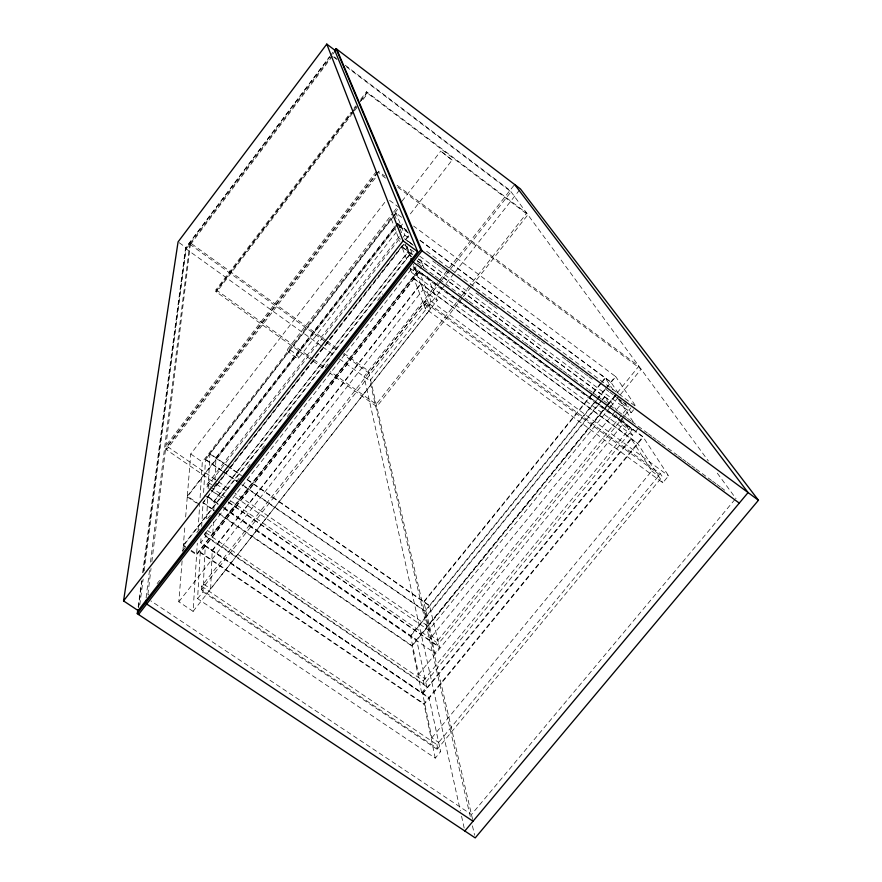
<?xml version="1.0" encoding="UTF-8"?>
<svg xmlns="http://www.w3.org/2000/svg" width="882" height="882" viewBox="0 0 882 882"><rect width="100%" height="100%" fill="white"/><g stroke="black" fill="none" stroke-linecap="round" stroke-linejoin="round"><path stroke-width="0.66" stroke-dasharray="4.41 3.31" d="M452.113 160.039L440.746 151.087L452.113 160.039L409.094 215.55M210.666 588.856L212.22 550.324L420.802 283.552L430.625 308.711L210.666 588.856L203.378 583.95M207.226 530.391L212.871 534.227L213.367 521.89M213.808 510.932L214.216 500.888L408.256 251.403L410.339 256.728M215.054 480.04L215.947 457.747L397.352 223.455M197.601 598.669L202.981 591.811L205.297 545.627L429.027 697.552L440.636 751.629L435.256 758.145L197.601 598.669L200.236 552.11L419.259 271.568L642.923 436.7L668.567 475.839L662.834 482.774L425.267 308.468L413.89 278.458L637.554 443.249L662.834 482.774M223.653 507.37L416.613 639.737L426.701 686.703L421.695 692.811L200.765 542.794L205.76 536.399L206.035 530.953M206.653 518.715L207.766 496.467L217.986 503.468M208.174 488.441L209.916 453.568L226.895 465.321M201.416 589.705L201.603 586.221L425.223 300.938L660.42 473.755L662.338 476.721L437.748 748.664L201.416 589.705L426.094 303.188L425.223 300.938M424.088 684.289L204.293 534.735L204.448 531.736L423.338 680.761L424.088 684.289L632.185 429.953L630.531 427.406L412.798 266.651M399.182 236.63L206.928 484.527L206.785 487.14L400.671 237.214M322.999 368.18L215.903 291.611L216.002 289.737L350.694 112.51M200.765 542.794L200.997 538.682M201.702 526.322L203.047 502.531L403.471 244.49M401.586 217.303L395.974 212.948L205.506 459.279L203.51 494.438L218.251 504.559M182.111 560.886L178.814 601.789L193.103 611.347L196.576 554.866L419.369 269.429M191.107 550.335L196.631 554.072L197.292 543.224M198.13 529.663L199.63 505.254M200.093 497.702L202.298 461.959L391.498 217.226M182.883 551.338L183.324 545.892L409.491 255.273L411.707 256.916M185.595 546.608L183.39 545.109L184.9 526.322M185.661 516.929L187.282 496.809L396.04 227.236M199.674 504.57L187.337 496.136L190.733 453.976L385.809 200.997M147.878 594.446L151.031 568.471M151.858 561.636L190.589 243.057M149.488 570.389L146.114 597.709L148.65 594.468M150.502 562.198L189.917 242.572L325.965 340.408M139.775 604.964L143.16 579.044M144.218 570.863L186.168 248.922L330.926 56.713M138.165 606.86L141.583 580.962M142.663 572.782L185.485 248.437L329.747 56.922M138.474 607.852L142.068 580.554M143.149 572.363L185.848 247.489L329.625 56.602M330.452 55.511L332.933 52.214M332.845 54.221L334.388 52.181M190.391 244.645L332.426 56.139M354.024 108.133L355.689 105.939M360.672 99.379L366.493 91.717L526.73 213.19L470.613 284.456M353.076 110.856L216.718 290.244L216.619 292.118L353.605 111.926M353.903 109.765L356.394 106.479M360.551 101.011L367.21 92.257L367.728 93.36L361.907 101.011M215.903 291.611L356.218 107.02M360.363 101.551L367.011 92.819L366.493 91.717M354.443 110.834L356.934 107.56M376.36 171.483L165.97 445.575L229.32 489.223M377.364 172.244L166.974 446.27L166.555 449.776L375.655 177.525M377.992 172.409L165.54 449.081L215.351 483.38M287.521 349.338L392.755 213.179M393.604 212.088L396.966 207.733M402.016 201.195L440.746 151.087M394.86 212.871L398.223 208.516M393.747 216.211L205.484 459.676L221.338 470.635M394.519 215.208L396.073 213.19M215.936 458.144L397.451 223.708M187.337 496.136L397.562 224.645M298.601 358.158A7.1 1.411 37.7 0 0 291.391 350.849A7.1 1.411 37.7 0 0 289.186 352.249A7.1 1.411 37.7 0 0 298.601 358.158L398.973 228.614M399.811 227.534L403.184 223.179M403.129 237.214L404.772 235.097L395.974 212.948M405.687 239.254L409.061 234.91M213.995 486.754L216.531 483.49M405.852 239.684L409.237 235.329M214.778 486.886L300.034 377.099M300.883 376.008L354.068 307.531M354.906 306.451L379.392 274.919M380.23 273.839L403.868 243.399M403.581 244.777L203.025 502.994L214.381 510.766M214.194 501.34L408.377 251.69M183.39 545.109L409.303 254.799L405.444 244.887M157.106 583.608L159.642 580.356M182.453 551.052L184.988 547.799M196.818 532.596L199.354 529.343M207.81 518.484L210.346 515.231M236.541 481.583L239.077 478.331M247.533 467.471L250.058 464.219M261.899 449.026L264.435 445.774M287.245 416.458L289.781 413.206M325.271 367.618L328.655 363.285M377.672 300.332L382.744 293.816M204.293 534.735L412.445 267.764L632.185 429.953M637.796 428.861L632.493 435.333L411.607 272.472L416.161 266.64M196.631 554.072L420.868 266.772M420.218 268.349L422.754 265.085L417.23 260.995M212.871 534.227L416.712 273.067L413.283 264.269M212.198 550.853L420.935 283.894M178.814 601.789L422.963 289.847L413.482 265.526M513.853 185.485L364.057 376.625L460.371 810.845M440.835 281.303L368.952 373.009L343.285 354.553M441.684 280.233L449.302 270.52M450.14 269.44L511.031 191.769L346.67 66.955M425.267 308.468L431.011 301.159L419.259 271.568M470.271 816.456L369.845 380.781L445.553 284.291M446.402 283.21L454.054 273.453M454.903 272.373L519.553 189.983M193.103 611.347L437.263 300.376L426.381 273.905M461.264 296.341L376.228 404.32L330.496 371.62M462.113 295.261L469.764 285.536M462.51 297.741L376.757 406.613L329.725 372.987M463.359 296.672L470.999 286.97M471.848 285.889L527.877 214.756L367.011 92.819M592.219 393.802L423.801 601.601L431.937 636.275L437.858 640.365M593.079 392.733L600.851 383.141M601.711 382.071L605.173 377.816L613.607 390.671M423.911 602.075L592.439 394.155M593.299 393.085L601.072 383.494M601.943 382.424L605.394 378.158M247.269 479.422L429.479 605.526L439.567 647.432L434.903 653.143L425.069 610.972L596.1 400.208M596.96 399.138L604.776 389.513M605.636 388.444L615.504 376.294L636.109 406.723L424.595 249.804M596.32 400.571L425.179 611.458L241.723 484.714M597.191 399.502L605.868 388.797M606.739 387.727L615.735 376.647L413.625 226.079M601.072 400.913L410.527 635.558L418.619 674.399L424.992 678.743M601.943 399.844L604.545 396.646L610.664 406.304M410.637 636.087L601.315 401.299M602.186 400.23L604.787 397.032M607.588 404.64L427.671 625.9L234.987 493.126M608.459 403.57L616.275 393.956M617.146 392.887L638.877 366.162L395.798 184.316M421.695 692.811L411.894 645.536L606.298 406.47M607.158 405.411L614.776 396.04M615.868 395.401L412.004 646.076L218.923 513.875M609.892 407.561L428.685 630.266L233.51 495.882M610.752 406.503L641.104 369.205L396.624 186.345M431.937 636.275L615.757 410.626M616.617 409.557L621.821 403.173L618.833 398.62M623.949 416.381L437.064 645.381L436.325 642.25L628.502 406.635M624.82 415.312L630.895 407.859M419.766 256.199L631.181 412.754L633.651 409.744M418.619 674.399L622.416 424.837L615.801 414.408M423.338 680.761L630.531 427.406M422.643 693.737L631.325 438.894M435.256 758.145L423.966 703.715L642.923 436.7M431.827 737.837L651.71 471.032L631.049 438.453L422.511 693.131L431.827 737.837L438.663 742.435M437.748 748.664L436.888 744.595L660.42 473.755M734.938 499.455L471.473 814.56L150.811 600.851M202.981 591.811L440.636 751.629M201.603 586.221L436.888 744.595M200.236 552.11L423.966 703.715M183.324 545.892L185.529 547.38M191.052 551.118L196.576 554.866M205.274 546.156L429.159 698.158M205.76 536.399L426.701 686.703M203.047 502.531L214.403 510.303M218.945 513.412L411.894 645.536M187.282 496.809L196.267 502.949M209.056 488.705L222.672 498.054M228.339 501.957L437.064 645.381M211.57 490.778L222.914 498.573M228.592 502.464L439.567 647.432M207.744 496.919L217.964 503.931M223.642 507.823L416.734 640.266M223.929 508.44L434.903 653.143M216.487 484.163L227.832 491.969M208.461 482.542L212.672 485.431M206.928 484.527L209.188 486.081M210.313 486.853L225.009 496.952M230.654 500.844L436.325 642.25M228.03 466.104L241.613 475.508M209.905 453.965L225.759 464.935M226.883 465.718L240.477 475.122M247.269 479.83L429.6 606.011M205.506 459.279L222.485 471.01M223.609 471.793L237.192 481.175M242.848 485.089L425.069 610.972M222.462 471.418L237.192 481.583M190.733 453.976L202.298 461.959M216.002 289.737L312.647 358.853M313.76 359.647L323.804 366.835M327.09 341.213L338.28 349.261M343.87 353.274L368.489 370.98L473.028 821.23M189.718 244.16L325.436 341.72M326.549 342.525L337.707 350.54M179.189 242.704L185.848 247.489M185.485 248.437L321.544 346.108M322.669 346.913L333.848 354.939M339.449 358.952L369.845 380.781M426.094 303.188L662.338 476.721M423.327 303.353L430.625 308.711M651.71 471.032L658.534 476.048M414.011 278.789L637.84 443.69M422.963 289.847L437.263 300.376M431.011 301.159L668.567 475.839M412.853 254.799L401.806 246.629L407.583 261.855M418.388 258.889L610.631 401.145L615.923 409.424M401.916 246.916L411.872 254.281M418.509 259.187L610.873 401.531M409.303 254.799L411.519 256.43M417.032 260.51L422.555 264.6L419.435 257.015M417.418 263.012L433.999 275.272M435.102 276.088L438.42 278.547M439.523 279.362L463.844 297.344M464.957 298.16L468.265 300.608M469.378 301.423L493.7 319.405M494.802 320.232L498.121 322.68M499.223 323.496L502.542 325.943M503.644 326.77L523.544 341.477M524.658 342.293L527.965 344.752M529.079 345.568L532.397 348.015M533.5 348.831L553.4 363.549M554.502 364.365L557.821 366.813M558.923 367.629L562.242 370.087M563.344 370.903L566.663 373.351M567.765 374.166L587.666 388.885M588.779 389.701L592.087 392.148M593.2 392.975L596.519 395.423M597.621 396.238L617.521 410.946M618.624 411.773L621.942 414.22M623.045 415.036L626.363 417.495M627.466 418.311L630.784 420.758M631.887 421.574L647.366 433.018M648.479 433.834L651.787 436.292M652.901 437.108L656.219 439.556M657.322 440.372L660.64 442.83M661.743 443.646L677.222 455.09M678.324 455.906L681.643 458.353M682.745 459.169L686.064 461.628M687.166 462.444L690.485 464.891M691.587 465.707L694.906 468.166M696.019 468.981L707.066 477.151M708.18 477.978L711.487 480.425M712.601 481.241L715.908 483.689M717.022 484.516L720.34 486.963M721.443 487.779L724.761 490.238M409.943 268.073L416.712 273.067M622.416 424.837L628.789 429.534M397.936 223.885L406.756 230.434M419.997 240.268L610.851 382.027L620.167 396.117M398.036 224.138L406.867 230.698M420.108 240.543L611.083 382.38M399.623 226.178L407.848 232.297M398.752 225.825L410.086 234.248M404.772 235.097L410.273 239.176M412.324 244.303L406.8 240.202L413.548 245.405M404.441 238.813L413.261 245.35M432.764 261.006L436.094 263.464M437.196 264.291L440.515 266.75M441.628 267.566L444.947 270.035M446.049 270.851L449.368 273.31M475.938 293L479.257 295.459M480.37 296.286L483.689 298.744M484.791 299.56L488.11 302.03M489.223 302.846L492.542 305.304M493.644 306.131L496.963 308.59M519.101 324.995L522.431 327.454M523.533 328.28L526.852 330.739M527.965 331.566L531.284 334.024M532.386 334.84L535.705 337.299M536.818 338.126L540.137 340.584M541.239 341.4L544.569 343.87M562.275 356.99L565.594 359.459M566.696 360.275L570.026 362.734M571.128 363.56L574.447 366.019M575.56 366.835L578.879 369.304M579.981 370.12L583.3 372.579M584.413 373.406L587.732 375.864M588.834 376.68L592.164 379.139M605.438 388.984L608.767 391.454M609.87 392.27L613.188 394.728M614.302 395.555L617.621 398.014M618.723 398.829L622.042 401.299M623.155 402.115L626.474 404.573M398.399 237.633L400.505 239.198M621.821 403.173L627.752 407.561M404.265 244.722L414.231 252.098M389.601 200.379L399.061 207.435M385.61 178.109L378.995 173.17L378.202 171.152L384.806 176.08M334.256 56.9L336.439 58.554M345.182 65.191L510.017 190.38L708.378 460.977M333.528 56.966L337.905 60.296M717.32 473.171L736.018 498.683M624.721 402.986L631.181 412.754M618.05 398.752L633.408 422.169M621.689 418.432L632.493 435.333M422.754 265.085L423.79 267.61M410.417 249.297L412.412 254.336M394.618 214.866L396.117 218.692M398.124 223.796L399.623 227.633M400.13 228.912L401.63 232.738M407.131 246.784L411.133 257.004M405.367 244.501L410.373 257.324M391.31 218.968L399.844 241.448M410.163 268.635L411.607 272.472M472.443 825.839L474.604 835.221M461.562 816.225L464.241 828.33M419.391 271.899L200.214 552.639L424.088 704.332L643.21 437.141L419.391 271.899"/><path stroke-width="1.32" d="M145.784 600.444L145.442 603.178L473.028 821.23M334.476 50.638L336.009 48.598L520.402 188.891L758.443 500.248L475.222 837.9L137.272 613.674L137.812 609.583M123.557 600.907L178.076 241.9L326.792 44.1L334.587 50.02L417.649 251.668L138.121 610.576L123.557 600.907L403.074 240.863L326.792 44.1M335.149 51.156L336.692 49.116L421.982 250.764L138.54 614.511M137.272 613.674L420.714 249.827L336.009 48.598M464.836 831.009L748.09 492.575L514.625 184.503M739.27 503.115L411.872 261.171L410.869 258.613M420.714 249.827L758.443 500.248M403.074 240.863L417.649 251.668"/></g></svg>
